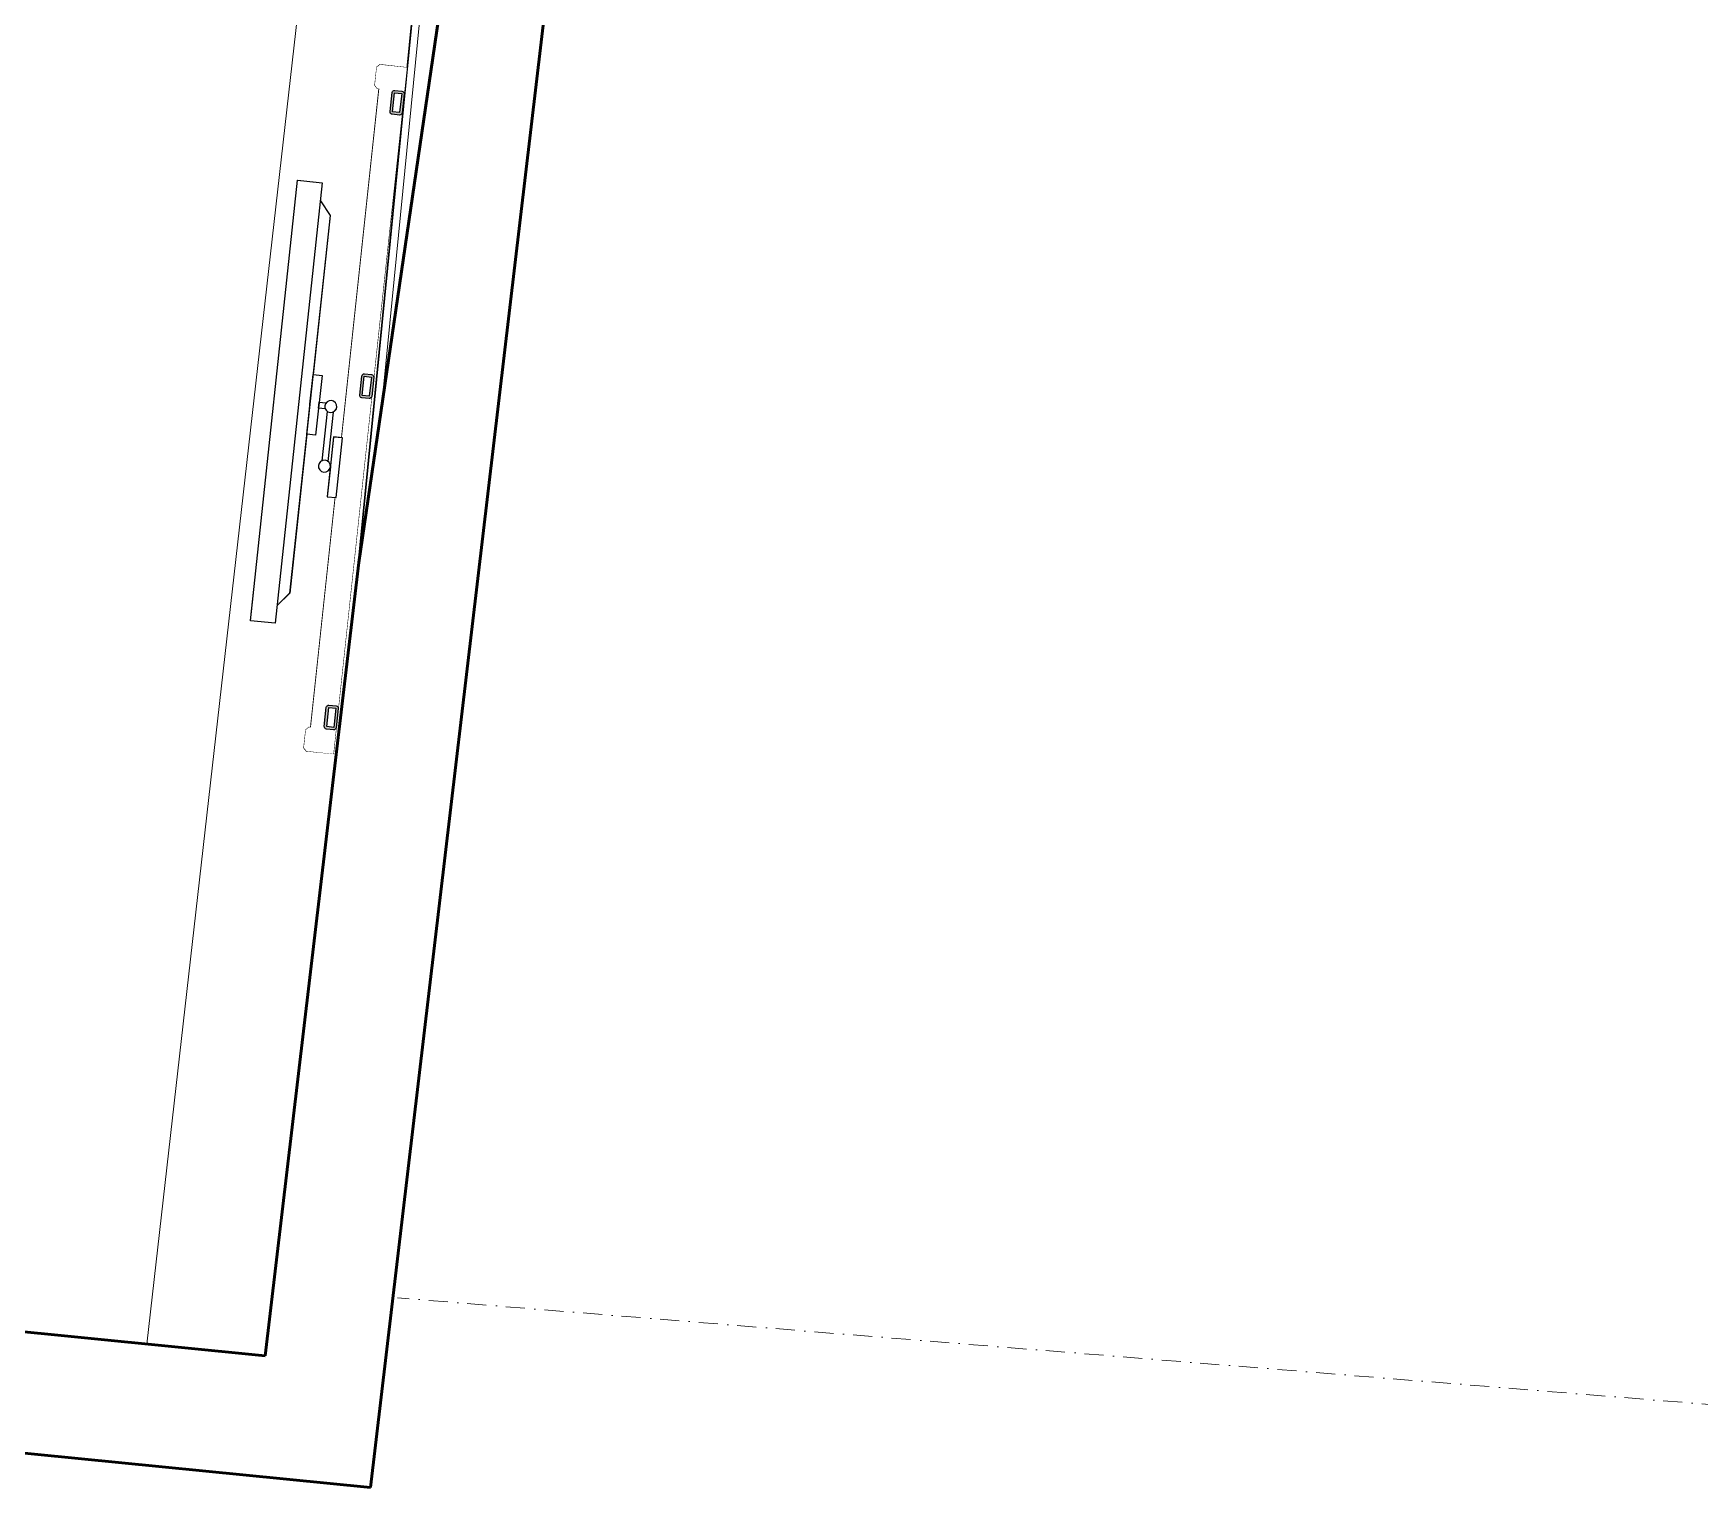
# Model space of a CAD drawing. Header units: millimetres. Extents: x 26282 to 30760, y 1404 to 4574.
# Drawn here: x 30044.4 to 30322.1, y 3406 to 3648.3 of the extents above; entities that cross this region are included whole.
import ezdxf

# ---------------------------------------------------------------- set-up
doc = ezdxf.new("R2010")
doc.units = ezdxf.units.MM
doc.header["$LTSCALE"] = 0.25
doc.set_wipeout_variables(frame=1)
doc.linetypes.add('DASHDOT', pattern=[25.4, 12.7, -6.35, 0, -6.35])
for name, color, linetype, lineweight in [('AB-DUV', 4, 'Continuous', 50), ('FURNITURE (3RDF)', 43, 'Continuous', 20), ('ID-ALCIPAN', 124, 'Continuous', 20), ('METAL PROFILE (3RDF)', 251, 'Continuous', 18), ('MKAK4', 10, 'DASHDOT', 20), ('WALL CLADDING (3RDF)', 43, 'Continuous', 13), ('WALLPAPER (3RDF)', 63, 'Continuous', 13)]:
    doc.layers.add(name, color=color, linetype=linetype, lineweight=lineweight)
for name, color, linetype in [('ACCESSORIES (3RDF)', 2, 'Continuous'), ('ID-PROFIL', 145, 'Continuous'), ('LEATHER (3RDF)', 57, 'Continuous'), ('WIPEOUT(3RDF)', 250, 'Continuous')]:
    doc.layers.add(name, color=color, linetype=linetype)

# ---------------------------------------------------------------- blocks, each defined once
blk = doc.blocks.new('20x40 profil')
at = {"layer": 'METAL PROFILE (3RDF)'}
h = blk.add_hatch(color=256, dxfattribs=at)
edge = h.paths.add_edge_path()
edge.add_line((-1.6, 2), (1.6, 2))
edge.add_arc((1.6, 1.6), 0.4, 360, 450, ccw=False)
edge.add_line((2, 1.6), (2, 0.4))
edge.add_arc((1.6, 0.4), 0.4, 270, 360, ccw=False)
edge.add_line((1.6, 0), (-1.6, 0))
edge.add_arc((-1.6, 0.4), 0.4, 180, 270, ccw=False)
edge.add_line((-2, 0.4), (-2, 1.6))
edge.add_arc((-1.6, 1.6), 0.4, 90, 180, ccw=False)
h.paths.add_polyline_path([(-1.6, 1.6), (1.6, 1.6), (1.6, 0.4), (-1.6, 0.4)], flags=16)
at = {"layer": 'ID-PROFIL'}
blk.add_lwpolyline([(1.6, 2), (-1.6, 2, 0.414214), (-2, 1.6), (-2, 0.4, 0.414214), (-1.6, 0), (1.6, 0, 0.414214), (2, 0.4), (2, 1.6, 0.414214)], format="xyb", close=True, dxfattribs=at)
blk.add_lwpolyline([(1.6, 1.6), (-1.6, 1.6), (-1.6, 0.4), (1.6, 0.4)], close=True, dxfattribs=at)
blk = doc.blocks.new('A$C338956E9')
at = {"layer": 'METAL PROFILE (3RDF)'}
h = blk.add_hatch(color=256, dxfattribs=at)
edge = h.paths.add_edge_path()
edge.add_line((0.4, 0), (3.6, 0))
edge.add_arc((3.6, 0.4), 0.4, 270, 360)
edge.add_line((4, 0.4), (4, 1.6))
edge.add_arc((3.6, 1.6), 0.4, 360, 450)
edge.add_line((3.6, 2), (0.4, 2))
edge.add_arc((0.4, 1.6), 0.4, 450, 540)
edge.add_line((0, 1.6), (0, 0.4))
edge.add_arc((0.4, 0.4), 0.4, 540, 630)
h.paths.add_polyline_path([(0.4, 0.4), (3.6, 0.4), (3.6, 1.6), (0.4, 1.6)], flags=16)
at = {"layer": 'METAL PROFILE (3RDF)', "color": 4, "xscale": -1, "rotation": 180}
blk.add_blockref('20x40 profil', (2, 2, 0), dxfattribs=at)
blk = doc.blocks.new('A$C5B9169E6')
blk.add_wipeout([(0, 0.01), (0, 4.13), (3, 4.13), (5.25, 6.01), (31.9, 6), (31.72, 7.5), (36.4, 7.5), (36.4, 8.64), (37.77, 10), (46.03, 10), (45.81, 10.5), (41.9, 10.5), (41.9, 12), (51.9, 12), (51.9, 10.5), (47.34, 10.5), (46.11, 10.5), (46.11, 10.12), (46.03, 9), (37.77, 9), (37.4, 8.64), (37.4, 7.5), (41.9, 7.5), (41.9, 6), (68.55, 6), (70.8, 4.13), (73.8, 4.12), (73.8, 0)]).translate(0, 0, -2.27).dxf.layer = 'WIPEOUT(3RDF)'
at = {"layer": 'ACCESSORIES (3RDF)', "elevation": -2.27}
for points in [[(46.9, 10.5), (51.9, 10.5), (51.9, 12), (41.9, 12), (41.9, 10.5), (51.9, 10.5)], [(37.4, 8.64), (37.4, 7.5), (36.4, 7.5)], [(36.9, 7.5), (36.4, 7.5), (36.4, 8.64)], [(37.77, 10), (46.03, 10)], [(37.77, 9), (46.03, 9)], [(3, 4.13), (5.25, 6.01), (68.55, 6), (70.8, 4.13)], [(36.9, 6), (31.9, 6), (31.9, 7.5), (41.9, 7.5), (41.9, 6), (31.9, 6)]]:
    blk.add_lwpolyline(points, dxfattribs=at)
blk.add_lwpolyline([(73.8, 4.12), (73.8, 0), (0, 0.01), (0, 4.13)], close=True, dxfattribs=at)
at = {"layer": 'ACCESSORIES (3RDF)', "extrusion": (7.07107e-17, 7.07107e-17, -1)}
blk.add_ellipse((36.9, 9.5, -2.27), major_axis=(0.707, 0.707), ratio=1, start_param=1.570796326794896, end_param=7.853981633974483, dxfattribs=at)
at = {"layer": 'ACCESSORIES (3RDF)', "extrusion": (1e-16, 1e-16, -1)}
blk.add_ellipse((46.9, 9.5, -2.27), major_axis=(0.707, -0.707), ratio=1, dxfattribs=at)
blk = doc.blocks.new('TVPANEL-01')
blk.add_wipeout([(-369.55, 81.55), (-369.55, 77.05), (-369.05, 76.55), (-366.05, 76.55), (-365.55, 77.05), (-365.55, 77.35), (-307.05, 77.35), (-258.55, 77.35), (-258.55, 77.05), (-258.05, 76.55), (-255.05, 76.55), (-254.55, 77.05), (-254.55, 81.55)]).dxf.layer = 'WIPEOUT(3RDF)'
at = {"layer": 'LEATHER (3RDF)', "elevation": 0}
blk.add_lwpolyline([(-260.55, 79.45), (-260.55, 79.55), (-258.55, 79.55), (-258.55, 77.35), (-365.55, 77.35), (-365.55, 79.55), (-363.55, 79.55), (-363.55, 79.45)], dxfattribs=at)
at = {"layer": 'WALL CLADDING (3RDF)', "ltscale": 0.25}
for p, q in [((-369.55, 81.55), (-369.55, 77.05)), ((-368.35, 81.55), (-369.55, 81.55)), ((-368.35, 81.55), (-368.35, 77.75)), ((-366.75, 81.55), (-366.75, 77.75)), ((-365.55, 81.55), (-366.75, 81.55)), ((-365.55, 81.55), (-365.55, 77.05)), ((-258.55, 81.55), (-258.55, 77.05)), ((-257.35, 81.55), (-258.55, 81.55)), ((-257.35, 81.55), (-257.35, 77.75)), ((-255.75, 81.55), (-255.75, 77.75)), ((-255.75, 81.55), (-254.55, 81.55)), ((-254.55, 81.55), (-254.55, 77.05)), ((-369.05, 76.55), (-369.55, 77.05)), ((-366.05, 76.55), (-369.05, 76.55)), ((-366.75, 77.75), (-368.35, 77.75)), ((-365.55, 77.05), (-366.05, 76.55)), ((-258.55, 77.05), (-258.05, 76.55)), ((-258.05, 76.55), (-255.05, 76.55)), ((-257.35, 77.75), (-255.75, 77.75)), ((-255.05, 76.55), (-254.55, 77.05))]:
    blk.add_line(p, q, dxfattribs=at)
at = {"layer": 'WALL CLADDING (3RDF)', "elevation": 0}
blk.add_lwpolyline([(-365.45, 77.45), (-365.45, 79.45), (-258.65, 79.45), (-258.65, 77.45), (-365.45, 77.45)], dxfattribs=at)
at = {"layer": 'WIPEOUT(3RDF)'}
for p, q in [((-255.75, 81.55), (-368.35, 81.55)), ((-258.55, 81.55), (-365.55, 81.55))]:
    blk.add_line(p, q, dxfattribs=at)
at = {"ltscale": 0.25}
for p in [(-365.55, 79.55, 0), (-318.06, 79.55, 0), (-262.55, 79.55, 0)]:
    blk.add_blockref('A$C338956E9', p, dxfattribs=at)
at = {"ltscale": 0.25, "rotation": 0.006196773708317901}
blk.add_blockref('A$C5B9169E6', (-348.95, 65.44, 2.27), dxfattribs=at)
blk = doc.blocks.new('A$C187D15ED')
at = {"layer": 'AB-DUV'}
for p, q in [((10549.01, 3497, 0), (10528.22, 3355.12, 0)), ((10564.97, 3495.96, 0), (10530.18, 3201.01, 0)), ((10564.97, 3495.96, 0), (10530.18, 3201.01, 0)), ((10528.22, 3355.12, 0), (10512.63, 3222.95, 0)), ((10512.63, 3222.95), (10087.75, 3265.17)), ((10512.63, 3222.95), (10087.75, 3265.17)), ((10400.37, 3213.9), (10530.18, 3201.01))]:
    blk.add_line(p, q, dxfattribs=at)
at = {"layer": 'FURNITURE (3RDF)'}
blk.add_line((10526.6, 3522.35, 0), (10492.92, 3224.91, 0), dxfattribs=at)
at = {"layer": 'ID-ALCIPAN', "ltscale": 0.25}
for p, q in [((10528.1, 3354.12, 0), (10544.61, 3521.56, 0)), ((10532, 3380.91, 0), (10545.86, 3521.42, 0))]:
    blk.add_line(p, q, dxfattribs=at)
at = {"layer": 'MKAK4', "lineweight": 0}
blk.add_line((10864.47, 3205.82), (10534.65, 3232.62), dxfattribs=at)
at = {"layer": 'WALLPAPER (3RDF)', "elevation": 0}
blk.add_lwpolyline([(10544.38, 3520.23), (10528, 3354.13), (10512.53, 3222.96)], dxfattribs=at)
at = {"layer": 'FURNITURE (3RDF)', "rotation": 263.8855466202149}
blk.add_blockref('TVPANEL-01', (10415.79, 3078.83, 0), dxfattribs=at)

msp = doc.modelspace()

# ---------------------------------------------------------------- block references
at = {"layer": 'AB-DUV', "ltscale": 100}
msp.add_blockref('A$C187D15ED', (19570.424, 205.028, 5.126), dxfattribs=at)

# ---------------------------------------------------------------- next in the draw order: linework, layer by layer
at = {"layer": 'LEATHER (3RDF)', "elevation": 5.126}
msp.add_lwpolyline([(30092.957, 3534.46), (30093.056, 3534.449), (30092.843, 3532.46), (30090.658, 3532.695), (30102.055, 3639.086), (30104.242, 3638.851), (30104.029, 3636.863), (30103.93, 3636.874)], dxfattribs=at)
at = {"layer": 'WALL CLADDING (3RDF)', "ltscale": 0.25}
for p, q in [((30101.313, 3639.668, 5.126), (30101.632, 3642.651, 5.126)), ((30101.632, 3642.651, 5.126), (30102.183, 3643.095, 5.126)), ((30106.657, 3642.616, 5.126), (30102.183, 3643.095, 5.126)), ((30102.58, 3640.236, 5.126), (30102.751, 3641.827, 5.126)), ((30106.529, 3641.423, 5.126), (30102.751, 3641.827, 5.126)), ((30106.529, 3641.423, 5.126), (30106.657, 3642.616, 5.126)), ((30101.757, 3639.118, 5.126), (30101.313, 3639.668, 5.126)), ((30106.231, 3638.638, 5.126), (30101.757, 3639.118, 5.126)), ((30106.359, 3639.832, 5.126), (30102.58, 3640.236, 5.126)), ((30106.231, 3638.638, 5.126), (30106.359, 3639.832, 5.126)), ((30089.809, 3532.283, 5.126), (30089.49, 3529.3, 5.126)), ((30090.359, 3532.726, 5.126), (30089.809, 3532.283, 5.126)), ((30094.834, 3532.247, 5.126), (30090.359, 3532.726, 5.126)), ((30094.706, 3531.054, 5.126), (30094.834, 3532.247, 5.126)), ((30090.928, 3531.459, 5.126), (30090.757, 3529.868, 5.126)), ((30094.536, 3529.463, 5.126), (30090.757, 3529.868, 5.126)), ((30094.706, 3531.054, 5.126), (30090.928, 3531.459, 5.126)), ((30094.536, 3529.463, 5.126), (30094.408, 3528.27, 5.126)), ((30089.49, 3529.3, 5.126), (30089.933, 3528.749, 5.126)), ((30094.408, 3528.27, 5.126), (30089.933, 3528.749, 5.126))]:
    msp.add_line(p, q, dxfattribs=at)
at = {"layer": 'WALL CLADDING (3RDF)', "elevation": 5.126}
msp.add_lwpolyline([(30102.144, 3638.976), (30104.132, 3638.763), (30092.755, 3532.57), (30090.766, 3532.784), (30102.144, 3638.976)], dxfattribs=at)
at = {"layer": 'WIPEOUT(3RDF)'}
for p, q in [((30094.536, 3529.463, 5.126), (30106.529, 3641.423, 5.126)), ((30094.834, 3532.247, 5.126), (30106.231, 3638.638, 5.126))]:
    msp.add_line(p, q, dxfattribs=at)

# ---------------------------------------------------------------- next in the draw order: wipeouts: each hides what was drawn before it
msp.add_wipeout([(30106.657, 3642.616), (30102.183, 3643.095), (30101.632, 3642.651), (30101.313, 3639.668), (30101.757, 3639.118), (30102.055, 3639.086), (30095.824, 3580.919), (30090.658, 3532.695), (30090.359, 3532.726), (30089.809, 3532.283), (30089.49, 3529.3), (30089.933, 3528.749), (30094.408, 3528.27)]).translate(0, 0, 5.126).dxf.layer = 'WIPEOUT(3RDF)'

# ---------------------------------------------------------------- next in the draw order: hatches: boundary and pattern name
at = {"layer": 'METAL PROFILE (3RDF)'}
h = msp.add_hatch(color=256, dxfattribs=at)
edge = h.paths.add_edge_path()
edge.add_line((30104.2, 3638.454), (30103.859, 3635.272))
edge.add_arc((30104.257, 3635.229), 0.4, 173.88555, 263.88555)
edge.add_line((30104.214, 3634.832), (30105.407, 3634.704))
edge.add_arc((30105.45, 3635.102), 0.4, 263.88555, 353.88555)
edge.add_line((30105.848, 3635.059), (30106.188, 3638.241))
edge.add_arc((30105.791, 3638.283), 0.4, 353.88555, 443.88555)
edge.add_line((30105.833, 3638.681), (30104.64, 3638.809))
edge.add_arc((30104.597, 3638.411), 0.4, 443.88555, 533.88555)
h.paths.add_polyline_path([(30104.597, 3638.411), (30104.257, 3635.229), (30105.45, 3635.102), (30105.791, 3638.283)], flags=16)
h = msp.add_hatch(color=256, dxfattribs=at)
edge = h.paths.add_edge_path()
edge.add_line((30104.2, 3638.454), (30103.859, 3635.272))
edge.add_arc((30104.257, 3635.229), 0.4, -186.11445, -96.11445)
edge.add_line((30104.214, 3634.832), (30105.407, 3634.704))
edge.add_arc((30105.45, 3635.102), 0.4, -96.11445, -6.11445)
edge.add_line((30105.848, 3635.059), (30106.188, 3638.241))
edge.add_arc((30105.791, 3638.283), 0.4, -6.11445, 83.88555)
edge.add_line((30105.833, 3638.681), (30104.64, 3638.809))
edge.add_arc((30104.597, 3638.411), 0.4, 83.88555, 173.88555)
h.paths.add_polyline_path([(30104.597, 3638.411), (30104.257, 3635.229), (30105.45, 3635.102), (30105.791, 3638.283)], flags=16)
h = msp.add_hatch(color=256, dxfattribs=at)
edge = h.paths.add_edge_path()
edge.add_line((30099.141, 3591.231), (30098.8, 3588.05))
edge.add_arc((30099.198, 3588.007), 0.4, 173.88555, 263.88555)
edge.add_line((30099.155, 3587.609), (30100.349, 3587.481))
edge.add_arc((30100.391, 3587.879), 0.4, 263.88555, 353.88555)
edge.add_line((30100.789, 3587.837), (30101.13, 3591.018))
edge.add_arc((30100.732, 3591.061), 0.4, 353.88555, 443.88555)
edge.add_line((30100.775, 3591.459), (30099.581, 3591.587))
edge.add_arc((30099.539, 3591.189), 0.4, 443.88555, 533.88555)
h.paths.add_polyline_path([(30099.539, 3591.189), (30099.198, 3588.007), (30100.391, 3587.879), (30100.732, 3591.061)], flags=16)
h = msp.add_hatch(color=256, dxfattribs=at)
edge = h.paths.add_edge_path()
edge.add_line((30099.141, 3591.231), (30098.8, 3588.05))
edge.add_arc((30099.198, 3588.007), 0.4, -186.11445, -96.11445)
edge.add_line((30099.155, 3587.609), (30100.349, 3587.481))
edge.add_arc((30100.391, 3587.879), 0.4, -96.11445, -6.11445)
edge.add_line((30100.789, 3587.837), (30101.13, 3591.018))
edge.add_arc((30100.732, 3591.061), 0.4, -6.11445, 83.88555)
edge.add_line((30100.775, 3591.459), (30099.581, 3591.587))
edge.add_arc((30099.539, 3591.189), 0.4, 83.88555, 173.88555)
h.paths.add_polyline_path([(30099.539, 3591.189), (30099.198, 3588.007), (30100.391, 3587.879), (30100.732, 3591.061)], flags=16)
h = msp.add_hatch(color=256, dxfattribs=at)
edge = h.paths.add_edge_path()
edge.add_line((30093.229, 3536.04), (30092.888, 3532.858))
edge.add_arc((30093.286, 3532.815), 0.4, 173.88555, 263.88555)
edge.add_line((30093.243, 3532.418), (30094.436, 3532.29))
edge.add_arc((30094.479, 3532.688), 0.4, 263.88555, 353.88555)
edge.add_line((30094.876, 3532.645), (30095.217, 3535.827))
edge.add_arc((30094.82, 3535.869), 0.4, 353.88555, 443.88555)
edge.add_line((30094.862, 3536.267), (30093.669, 3536.395))
edge.add_arc((30093.626, 3535.997), 0.4, 443.88555, 533.88555)
h.paths.add_polyline_path([(30093.626, 3535.997), (30093.286, 3532.815), (30094.479, 3532.688), (30094.82, 3535.869)], flags=16)
h = msp.add_hatch(color=256, dxfattribs=at)
edge = h.paths.add_edge_path()
edge.add_line((30093.229, 3536.04), (30092.888, 3532.858))
edge.add_arc((30093.286, 3532.815), 0.4, -186.11445, -96.11445)
edge.add_line((30093.243, 3532.418), (30094.436, 3532.29))
edge.add_arc((30094.479, 3532.688), 0.4, -96.11445, -6.11445)
edge.add_line((30094.876, 3532.645), (30095.217, 3535.827))
edge.add_arc((30094.82, 3535.869), 0.4, -6.11445, 83.88555)
edge.add_line((30094.862, 3536.267), (30093.669, 3536.395))
edge.add_arc((30093.626, 3535.997), 0.4, 83.88555, 173.88555)
h.paths.add_polyline_path([(30093.626, 3535.997), (30093.286, 3532.815), (30094.479, 3532.688), (30094.82, 3535.869)], flags=16)

# ---------------------------------------------------------------- next in the draw order: linework, layer by layer
at = {"layer": 'ID-PROFIL', "elevation": 5.126}
for points in [[(30103.859, 3635.272), (30104.2, 3638.454, -0.4142136), (30104.64, 3638.809), (30105.833, 3638.681, -0.4142136), (30106.188, 3638.241), (30105.848, 3635.059, -0.4142136), (30105.407, 3634.704), (30104.214, 3634.832, -0.4142136)], [(30098.8, 3588.05), (30099.141, 3591.231, -0.4142136), (30099.581, 3591.587), (30100.775, 3591.459, -0.4142136), (30101.13, 3591.018), (30100.789, 3587.837, -0.4142136), (30100.349, 3587.481), (30099.155, 3587.609, -0.4142136)], [(30092.888, 3532.858), (30093.229, 3536.04, -0.4142136), (30093.669, 3536.395), (30094.862, 3536.267, -0.4142136), (30095.217, 3535.827), (30094.876, 3532.645, -0.4142136), (30094.436, 3532.29), (30093.243, 3532.418, -0.4142136)]]:
    msp.add_lwpolyline(points, format="xyb", close=True, dxfattribs=at)
for points in [[(30104.257, 3635.229), (30104.597, 3638.411), (30105.791, 3638.283), (30105.45, 3635.102)], [(30099.198, 3588.007), (30099.539, 3591.189), (30100.732, 3591.061), (30100.391, 3587.879)], [(30093.286, 3532.815), (30093.626, 3535.997), (30094.82, 3535.869), (30094.479, 3532.688)]]:
    msp.add_lwpolyline(points, close=True, dxfattribs=at)

# ---------------------------------------------------------------- next in the draw order: wipeouts: each hides what was drawn before it
msp.add_wipeout([(30088.453, 3623.848), (30092.555, 3623.409), (30092.235, 3620.426), (30093.86, 3617.989), (30091.021, 3591.491), (30092.532, 3591.513), (30092.034, 3586.857), (30093.161, 3586.736), (30094.374, 3585.232), (30093.493, 3577.011), (30094.015, 3577.185), (30094.431, 3581.068), (30095.922, 3580.909), (30094.857, 3570.966), (30093.366, 3571.125), (30093.852, 3575.662), (30093.982, 3576.883), (30093.597, 3576.924), (30092.499, 3577.118), (30093.38, 3585.339), (30093.055, 3585.742), (30091.927, 3585.862), (30091.448, 3581.388), (30089.956, 3581.548), (30087.117, 3555.049), (30085.014, 3553.011), (30084.694, 3550.028), (30080.592, 3550.468)]).translate(0, 0, 5.126).dxf.layer = 'WIPEOUT(3RDF)'

# ---------------------------------------------------------------- next in the draw order: linework, layer by layer
at = {"layer": 'ACCESSORIES (3RDF)', "elevation": 5.126}
msp.add_lwpolyline([(30084.694, 3550.028), (30080.592, 3550.468), (30088.453, 3623.848), (30092.555, 3623.409)], close=True, dxfattribs=at)
for points in [[(30092.235, 3620.426), (30093.86, 3617.989), (30087.117, 3555.049), (30085.014, 3553.011)], [(30090.489, 3586.519), (30091.021, 3591.491), (30092.513, 3591.331), (30091.448, 3581.388), (30089.956, 3581.548), (30091.021, 3591.491)], [(30093.054, 3585.741), (30091.927, 3585.862), (30092.034, 3586.857)], [(30091.98, 3586.359), (30092.034, 3586.857), (30093.161, 3586.736)], [(30093.379, 3585.339), (30092.499, 3577.118)], [(30094.374, 3585.232), (30093.493, 3577.011)], [(30093.898, 3576.097), (30093.366, 3571.125), (30094.857, 3570.965), (30095.922, 3580.909), (30094.431, 3581.068), (30093.366, 3571.125)]]:
    msp.add_lwpolyline(points, dxfattribs=at)
at = {"layer": 'ACCESSORIES (3RDF)', "extrusion": (1e-16, -1e-16, -1)}
for centre, start_param, end_param in [((30093.969, 3586.146, 5.126), 3.248201842923653, 9.531387150103239), ((30092.904, 3576.203, 5.126), 3.248201842921349, 9.531387150100933)]:
    msp.add_ellipse(centre, major_axis=(0.707, 0.707), ratio=1, start_param=start_param, end_param=end_param, dxfattribs=at)

doc.saveas('drawing.dxf')
